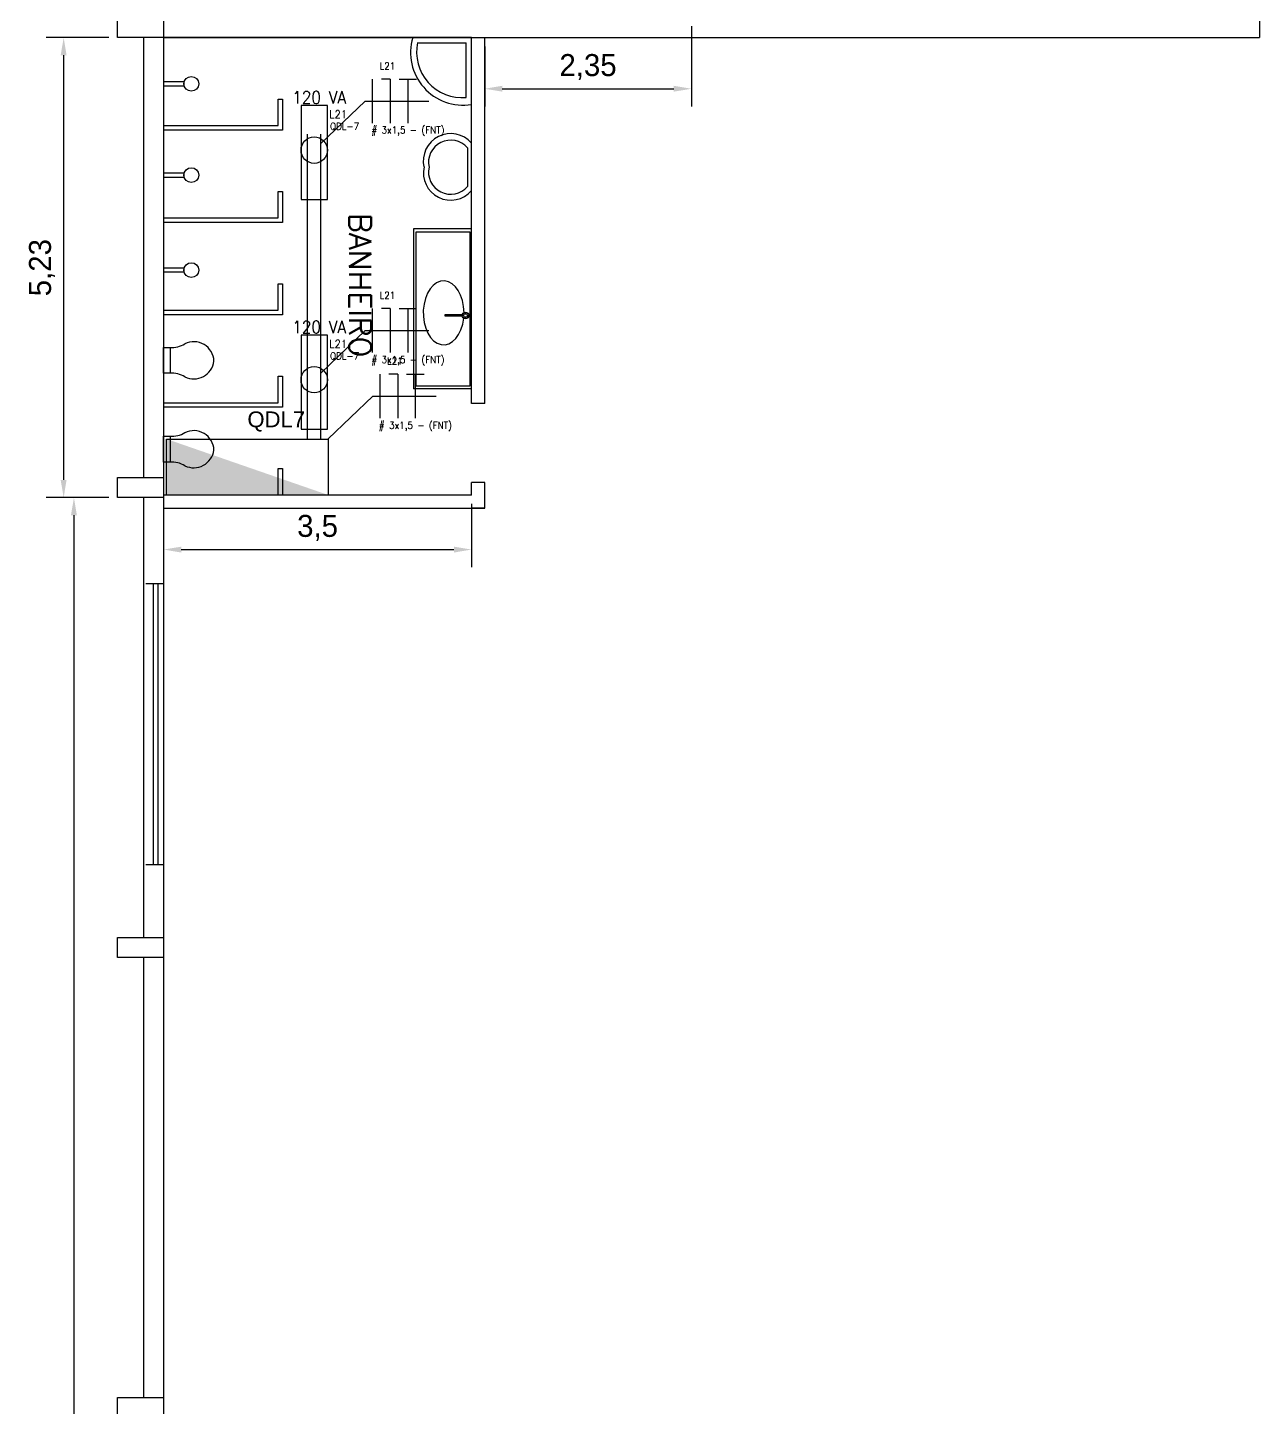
# Model space of a CAD drawing. Extents: x 196 to 641, y -49 to 322.
# Drawn here: x 355.22 to 369.23, y 40.03 to 55.71 of the extents above; entities that cross this region are included whole.
import ezdxf

# ---------------------------------------------------------------- set-up
doc = ezdxf.new("R2010")
doc.units = 0
doc.header["$MEASUREMENT"] = 0
for name, color, linetype in [('_ARQ', 5, 'Continuous'), ('_ARQ-TEXTO', 4, 'Continuous'), ('_COTAS', 4, 'Continuous'), ('_ELT-ELETROCALHAS', 1, 'Continuous'), ('_ELT-LUMINÁRIA', 2, 'Continuous'), ('_ELT-PONTO', 2, 'Continuous'), ('_ELT-PONTO-TEXTO', 4, 'Continuous'), ('ELET_FIAÇÃO', 1, 'Continuous')]:
    doc.layers.add(name, color=color, linetype=linetype)
doc.styles.add('textstyle3', font='romans')
doc.styles.add('textstyle4', font='arial.ttf')
doc.styles.add('textstyle6', font='Standard')
doc.dimstyles.new('QCADDimStyle', dxfattribs={"dimscale": 0, "dimtxt": 0.25, "dimasz": 0.2, "dimexe": 0.2, "dimexo": 0.1, "dimgap": 0.1, "dimtad": 1, "dimtxsty": 'Standard', "dimcen": 2.5, "dimadec": 1, "dimazin": 3, "dimtfac": 1, "dimtmove": 2, "dimatfit": 3, "dimarcsym": 0})

# ---------------------------------------------------------------- blocks, each defined once
blk = doc.blocks.new('*D45')
at = {"layer": '_COTAS', "color": 0, "linetype": 'Continuous', "lineweight": -2, "transparency": 16777216}
for p, q in [((360.268, 50.299), (360.268, 49.579)), ((356.768, 50.149), (356.768, 49.579)), ((356.968, 49.779), (360.068, 49.779))]:
    blk.add_line(p, q, dxfattribs=at)
at = {"layer": '_COTAS', "color": 0, "linetype": 'Continuous', "transparency": 16777216}
for points in [[(356.968, 49.812), (356.968, 49.745), (356.768, 49.779)], [(360.068, 49.812), (360.068, 49.745), (360.268, 49.779)]]:
    blk.add_solid(points, dxfattribs=at)
at = {"layer": 'DEFPOINTS', "color": 0, "linetype": 'Continuous', "transparency": 16777216}
for p in [(360.268, 50.399), (356.768, 50.249), (360.268, 49.779)]:
    blk.add_point(p, dxfattribs=at)
at = {"layer": '_COTAS', "color": 0, "linetype": 'Continuous', "transparency": 16777216, "insert": (358.518, 50.025), "char_height": 0.25, "attachment_point": 5}
blk.add_mtext('3,5', dxfattribs=at)
blk = doc.blocks.new('*D46')
at = {"layer": '_COTAS', "color": 0, "linetype": 'Continuous', "lineweight": -2, "transparency": 16777216}
for p, q in [((356.144, 55.599), (355.431, 55.599)), ((355.631, 55.399), (355.631, 50.57)), ((356.144, 50.37), (355.431, 50.37))]:
    blk.add_line(p, q, dxfattribs=at)
at = {"layer": '_COTAS', "color": 0, "linetype": 'Continuous', "transparency": 16777216}
for points in [[(355.597, 55.399), (355.664, 55.399), (355.631, 55.599)], [(355.597, 50.57), (355.664, 50.57), (355.631, 50.37)]]:
    blk.add_solid(points, dxfattribs=at)
at = {"layer": 'DEFPOINTS', "color": 0, "linetype": 'Continuous', "transparency": 16777216}
for p in [(356.244, 55.599), (355.631, 50.37), (356.244, 50.37)]:
    blk.add_point(p, dxfattribs=at)
at = {"layer": '_COTAS', "color": 0, "linetype": 'Continuous', "transparency": 16777216, "insert": (355.385, 52.984), "char_height": 0.25, "attachment_point": 5, "rotation": 90}
blk.add_mtext('5,23', dxfattribs=at)
blk = doc.blocks.new('*D47')
at = {"layer": '_COTAS', "color": 0, "linetype": 'Continuous', "lineweight": -2, "transparency": 16777216}
for p, q in [((362.768, 55.728), (362.768, 54.818)), ((360.418, 55.499), (360.418, 54.818)), ((360.618, 55.018), (362.568, 55.018))]:
    blk.add_line(p, q, dxfattribs=at)
at = {"layer": '_COTAS', "color": 0, "linetype": 'Continuous', "transparency": 16777216}
for points in [[(360.618, 55.052), (360.618, 54.985), (360.418, 55.018)], [(362.568, 55.052), (362.568, 54.985), (362.768, 55.018)]]:
    blk.add_solid(points, dxfattribs=at)
at = {"layer": 'DEFPOINTS', "color": 0, "linetype": 'Continuous', "transparency": 16777216}
for p in [(362.768, 55.828), (360.418, 55.599), (362.768, 55.018)]:
    blk.add_point(p, dxfattribs=at)
at = {"layer": '_COTAS', "color": 0, "linetype": 'Continuous', "transparency": 16777216, "insert": (361.593, 55.264), "char_height": 0.25, "attachment_point": 5}
blk.add_mtext('2,35', dxfattribs=at)
blk = doc.blocks.new('*D48')
at = {"layer": '_COTAS', "color": 0, "linetype": 'Continuous', "lineweight": -2, "transparency": 16777216}
for p, q in [((356.144, 50.37), (355.548, 50.37)), ((355.748, 50.17), (355.748, 22.619)), ((356.668, 22.419), (355.548, 22.419))]:
    blk.add_line(p, q, dxfattribs=at)
at = {"layer": '_COTAS', "color": 0, "linetype": 'Continuous', "transparency": 16777216}
for points in [[(355.714, 50.17), (355.781, 50.17), (355.748, 50.37)], [(355.714, 22.619), (355.781, 22.619), (355.748, 22.419)]]:
    blk.add_solid(points, dxfattribs=at)
at = {"layer": 'DEFPOINTS', "color": 0, "linetype": 'Continuous', "transparency": 16777216}
for p in [(356.244, 50.37), (355.748, 22.419), (356.768, 22.419)]:
    blk.add_point(p, dxfattribs=at)
at = {"layer": '_COTAS', "color": 0, "linetype": 'Continuous', "transparency": 16777216, "insert": (355.502, 36.394), "char_height": 0.25, "attachment_point": 5, "rotation": 90}
blk.add_mtext('27,95', dxfattribs=at)
blk = doc.blocks.new('Lum_TMS 426')
at = {"layer": '_ELT-LUMINÁRIA', "linetype": 'Continuous'}
for p, q in [((-0.15, 0.5082), (-0.15, -0.5621)), ((0.15, 0.5082), (-0.15, 0.5082)), ((0.15, -0.5621), (0.15, 0.5082)), ((-0.15, -0.5621), (0.15, -0.5621))]:
    blk.add_line(p, q, dxfattribs=at)
blk.add_circle((0, 0), 0.15, dxfattribs=at)
at = {"layer": '_ELT-LUMINÁRIA', "linetype": 'Continuous', "style": 'textstyle4'}
for tag, p, height in [('P', (-0.2514, 0.5294), 0.14), ('C', (0.1706, 0.3619), 0.091), ('A', (0.1803, 0.2295), 0.08)]:
    blk.add_attdef(tag, p, '', height=height, dxfattribs=at)
blk = doc.blocks.new('FIACAO_LUM_ELETRO_DIR')
at = {"layer": 'ELET_FIAÇÃO', "color": 4, "linetype": 'Continuous'}
for p, q in [((0.589, 0.233), (0.589, 0.733)), ((0.789, 0.733), (0.689, 0.733)), ((0.789, 0.733), (0.789, 0.233)), ((0.889, 0.733), (1.089, 0.733)), ((0.989, 0.733), (0.989, 0.233))]:
    blk.add_line(p, q, dxfattribs=at)
at = {"layer": 'ELET_FIAÇÃO', "color": 7, "linetype": 'Continuous'}
for points in [[(0.505, 0.483), (0, 0)], [(0.505, 0.483), (1.227, 0.483)]]:
    blk.add_lwpolyline(points, dxfattribs=at)
at = {"layer": 'ELET_FIAÇÃO', "color": 4, "linetype": 'Continuous', "style": 'textstyle4'}
for tag, p in [('C', (0.668, 0.843)), ('B', (0.575, 0.113))]:
    blk.add_attdef(tag, p, '', height=0.08, dxfattribs=at)

msp = doc.modelspace()

# ---------------------------------------------------------------- hatches: boundary and pattern name
at = {"layer": '_ELT-PONTO', "linetype": 'Continuous', "transparency": 33554687}
msp.add_hatch(color=256, dxfattribs=at).paths.add_polyline_path([(358.64, 50.399), (356.8, 51.036), (356.8, 50.399)])

# ---------------------------------------------------------------- linework, layer by layer
at = {"layer": '_ARQ', "linetype": 'Continuous'}
for p, q in [((356.768, 58.522), (356.768, 21.959)), ((369.226, 58.122), (369.226, 55.599)), ((356.768, 55.599), (369.226, 55.599)), ((359.656, 55.542), (360.208, 55.542)), ((360.208, 54.92), (360.208, 55.542)), ((360.418, 55.499), (360.418, 54.906)), ((360.223, 54.345), (360.223, 53.907)), ((359.969, 52.453), (360.166, 52.453)), ((359.969, 52.431), (359.969, 52.453)), ((360.165, 52.431), (359.969, 52.431)), ((360.179, 52.442), (360.163, 52.442)), ((360.179, 52.44), (360.163, 52.44)), ((360.179, 52.439), (360.163, 52.439)), ((360.173, 52.465), (360.184, 52.454)), ((360.173, 52.416), (360.184, 52.427)), ((360.174, 52.466), (360.185, 52.455)), ((360.174, 52.415), (360.185, 52.426)), ((360.175, 52.467), (360.186, 52.456)), ((360.175, 52.414), (360.186, 52.425)), ((360.198, 52.461), (360.198, 52.477)), ((360.198, 52.404), (360.198, 52.42)), ((360.2, 52.461), (360.2, 52.477)), ((360.2, 52.404), (360.2, 52.42)), ((360.201, 52.461), (360.201, 52.477)), ((360.201, 52.404), (360.201, 52.42)), ((360.213, 52.455), (360.225, 52.467)), ((360.213, 52.425), (360.224, 52.414)), ((360.214, 52.454), (360.226, 52.466)), ((360.214, 52.426), (360.225, 52.415)), ((360.215, 52.454), (360.227, 52.465)), ((360.215, 52.427), (360.226, 52.415)), ((360.22, 52.442), (360.236, 52.442)), ((360.22, 52.44), (360.236, 52.44)), ((360.22, 52.439), (360.236, 52.439)), ((360.268, 50.399), (360.268, 50.541)), ((360.418, 50.249), (360.418, 50.541))]:
    msp.add_line(p, q, dxfattribs=at)
at = {"layer": '_ARQ'}
for p, q in [((356.539, 55.599), (356.539, 50.599)), ((356.768, 55.599), (356.768, 47.249)), ((360.268, 55.599), (356.768, 55.599)), ((360.268, 51.441), (360.268, 55.599)), ((360.418, 51.441), (360.418, 55.599)), ((356.768, 55.099), (356.998, 55.099)), ((356.998, 55.099), (356.998, 55.049)), ((356.998, 55.049), (356.774, 55.049)), ((358.068, 54.599), (358.068, 54.899)), ((358.068, 54.899), (358.118, 54.899)), ((358.118, 54.899), (358.118, 54.549)), ((356.768, 54.599), (358.068, 54.599)), ((358.118, 54.549), (356.768, 54.549)), ((356.768, 54.061), (356.998, 54.061)), ((356.998, 54.011), (356.774, 54.011)), ((356.998, 54.061), (356.998, 54.011)), ((358.068, 53.849), (358.118, 53.849)), ((358.068, 53.549), (358.068, 53.849)), ((358.118, 53.849), (358.118, 53.499)), ((356.768, 53.549), (358.068, 53.549)), ((358.118, 53.499), (356.768, 53.499)), ((359.607, 53.424), (359.607, 51.607)), ((360.268, 53.424), (359.607, 53.424)), ((356.768, 52.981), (356.998, 52.981)), ((356.998, 52.931), (356.774, 52.931)), ((356.998, 52.981), (356.998, 52.931)), ((358.068, 52.799), (358.118, 52.799)), ((358.068, 52.499), (358.068, 52.799)), ((358.118, 52.799), (358.118, 52.449)), ((356.768, 52.499), (358.068, 52.499)), ((358.118, 52.449), (356.768, 52.449)), ((358.068, 51.449), (358.068, 51.749)), ((358.068, 51.749), (358.118, 51.749)), ((358.118, 51.749), (358.118, 51.399)), ((360.268, 51.607), (359.607, 51.607)), ((356.768, 51.449), (358.068, 51.449)), ((358.118, 51.399), (356.768, 51.399)), ((360.418, 51.441), (360.268, 51.441)), ((358.068, 50.699), (358.118, 50.699)), ((358.068, 50.399), (358.068, 50.699)), ((358.118, 50.699), (358.118, 50.399)), ((360.418, 50.541), (360.268, 50.541)), ((356.539, 50.37), (356.539, 45.37)), ((360.268, 50.399), (356.768, 50.399)), ((356.768, 50.249), (360.418, 50.249)), ((360.418, 50.249), (360.268, 50.249)), ((356.565, 49.393), (356.768, 49.393)), ((356.65, 49.393), (356.65, 46.196)), ((356.703, 49.393), (356.703, 46.196)), ((356.768, 46.193), (356.565, 46.193)), ((356.539, 45.14), (356.539, 40.14))]:
    msp.add_line(p, q, dxfattribs=at)
for points in [[(356.244, 55.828), (356.768, 55.828), (356.768, 55.599), (356.244, 55.599)], [(356.841, 52.078), (356.841, 51.783), (356.768, 51.783), (356.768, 52.078)], [(356.841, 51.067), (356.841, 50.772), (356.768, 50.772), (356.768, 51.067)], [(356.244, 50.599), (356.768, 50.599), (356.768, 50.37), (356.244, 50.37)], [(356.244, 45.37), (356.768, 45.37), (356.768, 45.14), (356.244, 45.14)], [(356.244, 40.14), (356.768, 40.14), (356.768, 39.911), (356.244, 39.911)]]:
    msp.add_lwpolyline(points, close=True, dxfattribs=at)
at = {"layer": '_ARQ', "linetype": 'Continuous'}
msp.add_lwpolyline([(359.638, 53.392), (360.248, 53.392), (360.248, 51.638), (359.638, 51.638)], close=True, dxfattribs=at)
at = {"layer": '_ARQ'}
for centre in [(357.082, 55.074), (357.082, 54.036), (357.082, 52.956)]:
    msp.add_circle(centre, 0.0841, dxfattribs=at)
at = {"layer": '_ARQ', "linetype": 'Continuous'}
for radius in [0.0363, 0.0206]:
    msp.add_circle((360.2, 52.44), radius, dxfattribs=at)
for centre, radius, start, end in [((360.172, 55.428), 0.596, 163.3317, 279.2567), ((360.158, 55.432), 0.514, 167.6282, 275.6183)]:
    msp.add_arc(centre, radius, start, end, dxfattribs=at)
at = {"layer": '_ARQ'}
for centre, radius, start, end in [((360.031, 54.197), 0.311, 40.5713, 192.607), ((360.031, 54.181), 0.252, 40.5713, 192.607), ((360.032, 54.062), 0.311, 167.4754, 319.5111), ((360.031, 54.071), 0.252, 167.4754, 319.5111), ((356.865, 52.342), 0.265, 264.7974, 302.622), ((357.109, 51.911), 0.231, 2.7533, 115.848), ((356.865, 51.519), 0.265, 57.378, 95.2026), ((357.109, 51.952), 0.233, 244.4474, 352.0129), ((356.865, 51.332), 0.265, 264.7974, 302.622), ((357.109, 50.9), 0.231, 2.7533, 115.848), ((357.109, 50.942), 0.233, 244.4474, 352.0129), ((356.865, 50.508), 0.265, 57.378, 95.2026)]:
    msp.add_arc(centre, radius, start, end, dxfattribs=at)
at = {"layer": '_ARQ', "linetype": 'Continuous'}
msp.add_ellipse((359.951, 52.47), major_axis=(0, -0.364), ratio=0.6369, start_param=1.574969, end_param=7.687357, dxfattribs=at)
at = {"layer": '_ELT-ELETROCALHAS', "linetype": 'Continuous'}
for p, q in [((358.405, 51.036), (358.405, 54.5)), ((358.555, 51.036), (358.555, 54.5))]:
    msp.add_line(p, q, dxfattribs=at)
at = {"layer": '_ELT-PONTO', "linetype": 'Continuous'}
msp.add_lwpolyline([(356.8, 50.399), (356.8, 51.036), (358.64, 51.036), (358.64, 50.399)], close=True, dxfattribs=at)

# ---------------------------------------------------------------- block references
at = {"layer": '_ELT-ELETROCALHAS', "linetype": 'Continuous'}
ref = msp.add_blockref('FIACAO_LUM_ELETRO_DIR', (358.555, 54.395), dxfattribs=at)
ref.add_attrib('C', 'L21', (359.223, 55.238), dxfattribs={"layer": 'ELET_FIAÇÃO', "color": 4, "linetype": 'Continuous', "height": 0.08, "style": 'textstyle6'})
ref.add_attrib('B', '# 3x1,5 - (FNT)', (359.13, 54.508), dxfattribs={"layer": 'ELET_FIAÇÃO', "color": 4, "linetype": 'Continuous', "height": 0.08, "style": 'textstyle6'})
ref = msp.add_blockref('FIACAO_LUM_ELETRO_DIR', (358.555, 51.785), dxfattribs=at)
ref.add_attrib('C', 'L21', (359.223, 52.628), dxfattribs={"layer": 'ELET_FIAÇÃO', "color": 4, "linetype": 'Continuous', "height": 0.08, "style": 'textstyle6'})
ref.add_attrib('B', '# 3x1,5 - (FNT)', (359.13, 51.898), dxfattribs={"layer": 'ELET_FIAÇÃO', "color": 4, "linetype": 'Continuous', "height": 0.08, "style": 'textstyle6'})
ref = msp.add_blockref('FIACAO_LUM_ELETRO_DIR', (358.64, 51.039), dxfattribs=at)
ref.add_attrib('C', 'L21', (359.308, 51.882), dxfattribs={"layer": 'ELET_FIAÇÃO', "color": 4, "linetype": 'Continuous', "height": 0.08, "style": 'textstyle6'})
ref.add_attrib('B', '# 3x1,5 - (FNT)', (359.215, 51.152), dxfattribs={"layer": 'ELET_FIAÇÃO', "color": 4, "linetype": 'Continuous', "height": 0.08, "style": 'textstyle6'})
at = {"layer": '_ELT-LUMINÁRIA', "linetype": 'Continuous'}
ref = msp.add_blockref('Lum_TMS 426', (358.48, 54.32), dxfattribs=at)
ref.add_attrib('C', 'L21', (358.651, 54.682), dxfattribs={"linetype": 'Continuous', "height": 0.091, "style": 'textstyle6'})
ref.add_attrib('A', 'QDL-7', (358.66, 54.55), dxfattribs={"linetype": 'Continuous', "height": 0.08, "style": 'textstyle6'})
ref.add_attrib('P', '120 VA', (358.229, 54.849), dxfattribs={"linetype": 'Continuous', "height": 0.14, "style": 'textstyle6'})
ref = msp.add_blockref('Lum_TMS 426', (358.48, 51.71), dxfattribs=at)
ref.add_attrib('C', 'L21', (358.651, 52.072), dxfattribs={"linetype": 'Continuous', "height": 0.091, "style": 'textstyle6'})
ref.add_attrib('A', 'QDL-7', (358.66, 51.94), dxfattribs={"linetype": 'Continuous', "height": 0.08, "style": 'textstyle6'})
ref.add_attrib('P', '120 VA', (358.229, 52.239), dxfattribs={"linetype": 'Continuous', "height": 0.14, "style": 'textstyle6'})

# ---------------------------------------------------------------- texts
at = {"layer": '_ARQ-TEXTO', "style": 'textstyle3'}
msp.add_text('BANHEIRO', height=0.25, rotation=270, dxfattribs=at).set_placement((358.879, 53.604))
at = {"layer": '_ELT-PONTO-TEXTO', "linetype": 'Continuous', "insert": (357.72, 51.12), "char_height": 0.18, "width": 2, "attachment_point": 7, "style": 'textstyle4'}
msp.add_mtext('QDL7', dxfattribs=at)

# ---------------------------------------------------------------- dimensions: what is measured, and where the dimension line sits
at = {"layer": '_COTAS', "linetype": 'Continuous'}
for base, p1, p2, picture, middle in [((362.768, 55.018), (360.418, 55.599), (362.768, 55.828), '*D47', (361.593, 55.264)), ((360.268, 49.779), (356.768, 50.249), (360.268, 50.399), '*D45', (358.518, 50.025))]:
    dim = msp.add_linear_dim(base=base, p1=p1, p2=p2, dimstyle='QCADDimStyle', override={"dimscale": 1, "dimtoh": 0, "dimsah": 1, "dimcen": 0.2, "dimtdec": 2, "dimtofl": 1}, dxfattribs=at)
    dim.commit()
    dim.dimension.update_dxf_attribs({"geometry": picture, "text_midpoint": middle})
for base, p1, p2, picture, middle in [((355.631, 50.37), (356.244, 55.599), (356.244, 50.37), '*D46', (355.385, 52.984)), ((355.748, 22.419), (356.244, 50.37), (356.768, 22.419), '*D48', (355.502, 36.394))]:
    dim = msp.add_linear_dim(base=base, p1=p1, p2=p2, angle=90, dimstyle='QCADDimStyle', override={"dimscale": 1, "dimtoh": 0, "dimsah": 1, "dimcen": 0.2, "dimtdec": 2, "dimtofl": 1}, dxfattribs=at)
    dim.commit()
    dim.dimension.update_dxf_attribs({"geometry": picture, "text_midpoint": middle})

doc.saveas('drawing.dxf')
